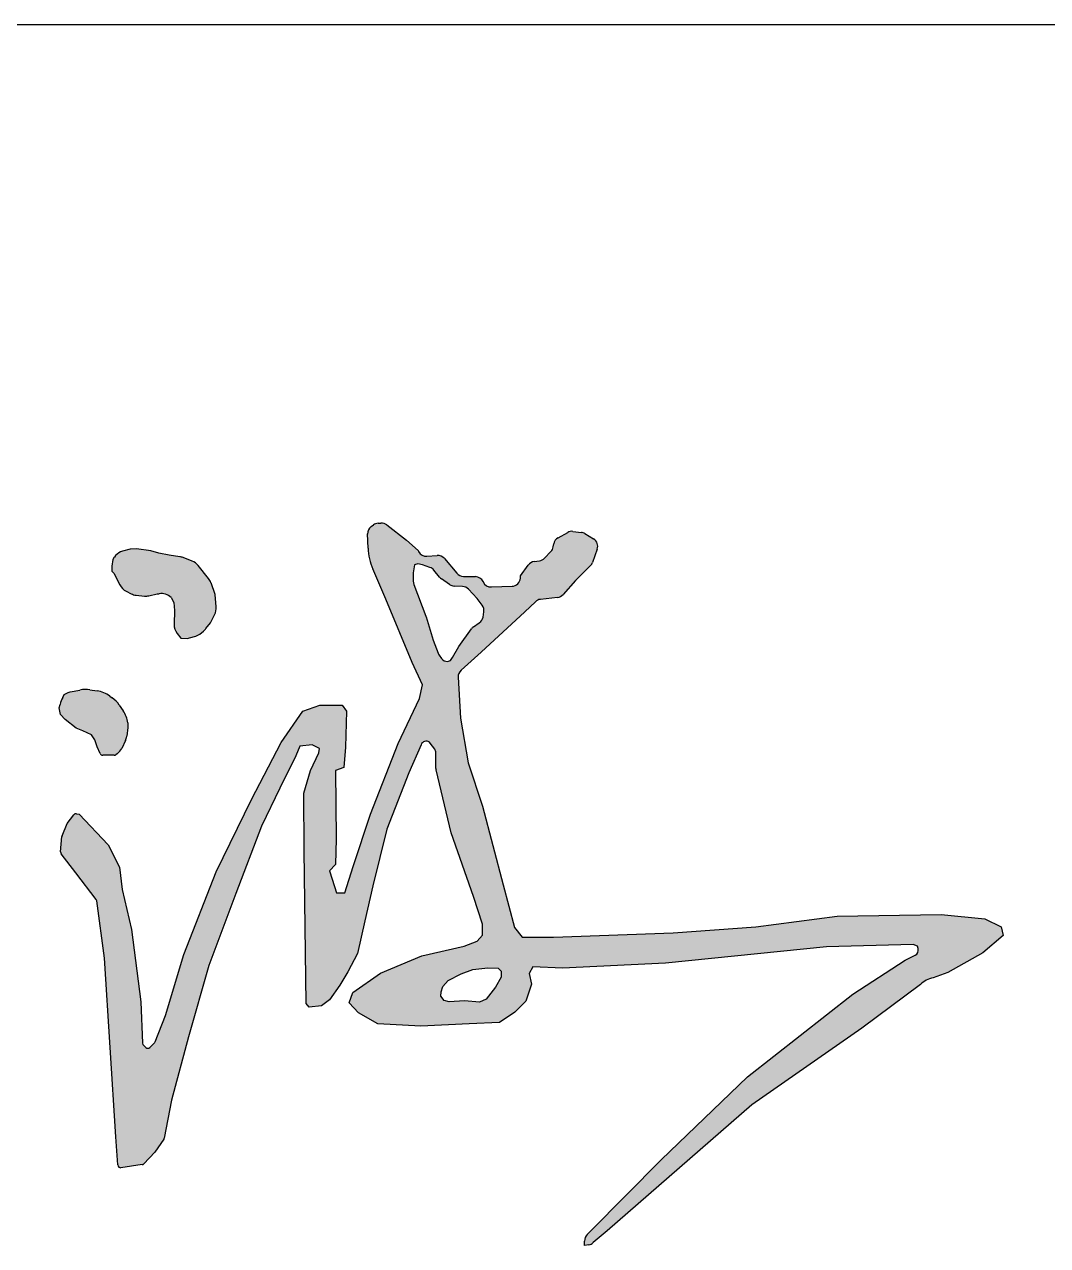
# Model space of a CAD drawing. Extents: x 185245 to 2166646, y -19957 to 815000.
# Drawn here: x 2020354 to 2021102, y 690171 to 691064 of the extents above; entities that cross this region are included whole.
import ezdxf

# ---------------------------------------------------------------- set-up
doc = ezdxf.new("R2010")
doc.units = 0
doc.header["$LTSCALE"] = 1000
doc.header["$MEASUREMENT"] = 0
doc.layers.add('图框', color=4, linetype='Continuous')
doc.layers.add('签名', color=7, linetype='Continuous')

msp = doc.modelspace()

# ---------------------------------------------------------------- hatches: boundary and pattern name
at = {"layer": '签名'}
h = msp.add_hatch(color=4, dxfattribs=at)
h.paths.add_polyline_path([(2020654.31, 690533.99, -0.161092), (2020655.15, 690531.46), (2020655.15, 690519.92, 0.059171), (2020655.26, 690518.92), (2020666.37, 690472.83), (2020682.56, 690426.23), (2020689.27, 690406.12), (2020689.27, 690398.08), (2020685.24, 690393.61), (2020675.85, 690390.03), (2020644.99, 690382.88), (2020614.57, 690370.37), (2020594.45, 690356.07), (2020591.76, 690348.47), (2020598.47, 690341.32), (2020612.79, 690333.27), (2020644.09, 690331.49), (2020679.43, 690333.27), (2020701.79, 690334.17), (2020712.97, 690341.77), (2020721.03, 690349.81), (2020725.05, 690362.32), (2020723.26, 690369.92), (2020725.95, 690374.84), (2020747.86, 690373.94), (2020823, 690377.52), (2020940.74, 690389.59), (2021004.14, 690391.31), (2021007.33, 690390.02), (2021007.78, 690388.23, -0.351664), (2021005.56, 690383.4), (2020998.4, 690379.82), (2020960.13, 690354.97), (2020882.95, 690294.42), (2020819.8, 690233.87), (2020768.14, 690181.61), (2020765.77, 690179.24, 0.182737), (2020763.81, 690174.37), (2020763.81, 690171.11), (2020767.04, 690171.58, 0.107749), (2020770.23, 690173.29), (2020780.39, 690181.96), (2020886.14, 690274.02), (2020966.51, 690330.11), (2021009.47, 690362.11, -0.146318), (2021018.75, 690366.91), (2021029.48, 690370.82), (2021055.21, 690385.09), (2021069.88, 690397.84), (2021068.61, 690404.21), (2021056.49, 690409.95), (2021024.6, 690413.13), (2020948.69, 690411.86), (2020889.22, 690404.22), (2020828.62, 690399.76), (2020741.24, 690396.57), (2020718.28, 690396.57), (2020712.53, 690403.58), (2020704.24, 690434.81), (2020689.2, 690492.48), (2020678.83, 690523.96), (2020673.25, 690556.63), (2020671.42, 690586.66, -0.229187), (2020673.52, 690591.79), (2020688.36, 690605.08), (2020720.26, 690634.57), (2020727.89, 690641.86, -0.163206), (2020731.56, 690643.58), (2020744.19, 690645.05, 0.182466), (2020748.19, 690647.11), (2020757.35, 690657.28), (2020768.29, 690668.21, 0.112028), (2020769.79, 690670.6), (2020773.18, 690680.19, 0.355152), (2020770.48, 690687.76), (2020764.09, 690691.64, 0.105653), (2020761.58, 690692.51), (2020755.41, 690693.28, 0.158327), (2020751.55, 690692.54), (2020744.5, 690688.65, 0.229319), (2020741.29, 690684.12), (2020740.92, 690681.92, -0.149826), (2020739.25, 690678.57), (2020734.56, 690673.64, -0.170427), (2020730.81, 690671.72), (2020726.96, 690671.2, 0.205569), (2020722.65, 690668.61), (2020717.07, 690660.87), (2020716.98, 690659.14, -0.389723), (2020710.82, 690653.11), (2020695.72, 690652.63, -0.298366), (2020689.76, 690656.27), (2020689.64, 690656.53, 0.282824), (2020684.05, 690660.17), (2020675.27, 690660.39, -0.213806), (2020670.57, 690662.65), (2020661.37, 690673.51, 0.241802), (2020655.99, 690675.74), (2020648.62, 690675.14, -0.296225), (2020642.52, 690678.44), (2020642.11, 690679.19), (2020633.73, 690686.76), (2020619.29, 690698.03, 0.183189), (2020614.97, 690699.36), (2020612.87, 690699.23, 0.143474), (2020609.5, 690698.01), (2020607.75, 690696.73, 0.248651), (2020605.14, 690691.36), (2020605.52, 690681.1, 0.093275), (2020608.99, 690665.77), (2020618.57, 690643.62), (2020637.71, 690597.4), (2020645.29, 690581.07), (2020643.29, 690571.11), (2020627.65, 690538.25), (2020607.31, 690486.45), (2020594.55, 690448.2), (2020588.57, 690429.07), (2020582.59, 690429.07), (2020579.4, 690439.04), (2020577.4, 690445.01), (2020581.79, 690449.79), (2020582.19, 690468.52), (2020581.79, 690518.33), (2020587.77, 690520.72), (2020588.97, 690535.46), (2020589.76, 690561.76), (2020586.57, 690566.14), (2020570.23, 690566.14), (2020557.86, 690561.76), (2020541.91, 690539.04), (2020520.38, 690497.21), (2020494.41, 690444.46), (2020470.89, 690383.9), (2020457.33, 690339.27), (2020449.75, 690319.75), (2020445.99, 690315.99, -0.398668), (2020443.07, 690315.92), (2020441.25, 690317.56, -0.202683), (2020440.55, 690319.05), (2020439.38, 690349.23), (2020432.61, 690402.23), (2020425.82, 690431.44), (2020423.82, 690447.77), (2020415.45, 690464.11), (2020394.31, 690486.42), (2020392.36, 690486.77, 0.27777), (2020390.32, 690485.98), (2020385.49, 690479.77), (2020381.86, 690470.73, 0.073618), (2020381.72, 690470.12), (2020380.75, 690458.95, 0.189344), (2020381.19, 690457.46), (2020391.91, 690443.69), (2020407.15, 690423.64), (2020412.77, 690381.14), (2020421.12, 690250.53), (2020422.47, 690230.03, 0.436729), (2020424.89, 690228.07), (2020440.45, 690230.29, 0.16879), (2020441.69, 690230.93), (2020449.68, 690239.33), (2020456.14, 690248.8, 0.102966), (2020456.48, 690249.6), (2020461.76, 690277.32), (2020474.28, 690323.8), (2020489.09, 690375.79), (2020508.77, 690428.53), (2020527.6, 690477.81), (2020541.02, 690505.52), (2020552.65, 690529.2), (2020555.78, 690536.35), (2020564.73, 690537.25), (2020570.1, 690534.57), (2020569.65, 690531.44), (2020563.39, 690518.48), (2020558.47, 690501.94), (2020558.91, 690459.93), (2020560.28, 690348.09), (2020562.51, 690345.41), (2020571.46, 690346.3), (2020577.27, 690350.77), (2020584.88, 690361.5), (2020590.69, 690371.33), (2020597.85, 690384.74), (2020603.26, 690408.58), (2020609.08, 690434.05), (2020619.36, 690475.62), (2020635.47, 690516.73), (2020644.28, 690537.29, -0.469667), (2020650.55, 690539.14)])
h.paths.add_polyline_path([(2020663.74, 690598.23, -0.288827), (2020659.33, 690600.36), (2020657.62, 690602.69, -0.065977), (2020656.81, 690604.16), (2020653.07, 690613.82), (2020648.08, 690630.77, 0.044379), (2020647.67, 690631.82, -0.024291), (2020647.92, 690631.25), (2020638.99, 690654.53, -0.091237), (2020638.56, 690656.79), (2020638.55, 690662.59), (2020639.42, 690668.73), (2020641.94, 690669.44), (2020645.31, 690668.77), (2020650.8, 690666.94, -0.144533), (2020653.76, 690664.88), (2020657.88, 690659.73, 0.074132), (2020659.25, 690658.46), (2020665.2, 690654.39, 0.138918), (2020668.5, 690653.28), (2020674.69, 690652.99, -0.194331), (2020679.02, 690650.99), (2020685.46, 690644.16), (2020689.09, 690639.21, -0.202294), (2020690.24, 690634.39), (2020689.62, 690630.67, -0.204654), (2020686.92, 690626.45), (2020682.7, 690623.57, 0.089425), (2020681.08, 690621.99), (2020671.96, 690609.1), (2020667.24, 690601.02), (2020665.92, 690598.81)], flags=16)
h.paths.add_polyline_path([(2020693.16, 690374.21), (2020700.59, 690373.95), (2020702.98, 690371.83), (2020702.98, 690367.32), (2020698.73, 690360.16), (2020691.84, 690351.15), (2020687.06, 690349.03), (2020676.18, 690350.09), (2020664.77, 690349.29), (2020661.32, 690350.35), (2020658.67, 690353.53), (2020658.93, 690356.71), (2020660.34, 690360.43), (2020664.24, 690364.93), (2020673.53, 690369.71), (2020682.28, 690372.89)], flags=16)
h.paths.add_polyline_path([(2020461.49, 690644.9), (2020463.43, 690641.38), (2020464.01, 690635.46), (2020463.76, 690625.39, 0.170281), (2020465.93, 690618.7), (2020468.6, 690615.19), (2020473.19, 690614.95), (2020478.53, 690616.32, 0.103189), (2020482.42, 690618.24), (2020485.18, 690620.4, 0.062296), (2020487.04, 690622.27), (2020490.34, 690626.53), (2020493.32, 690632.29, 0.141144), (2020494.47, 690638.06), (2020493.72, 690647.05), (2020490.71, 690655.66, 0.087273), (2020488.91, 690658.88), (2020481.22, 690668.31, 0.128318), (2020476.89, 690671.48), (2020470.28, 690674.09, 0.060575), (2020467.8, 690674.74), (2020460.14, 690675.77), (2020452.65, 690677.46), (2020446.61, 690679.15), (2020436.23, 690680.6), (2020431.64, 690680.36), (2020426.08, 690678.91), (2020424.55, 690678.23, 0.142069), (2020420.02, 690674.42), (2020418.83, 690672.64), (2020418.11, 690667.81), (2020418.11, 690664.19), (2020419.56, 690662.74), (2020424.02, 690654.11, 0.158988), (2020428.71, 690649.48), (2020432.31, 690647.68, 0.091187), (2020436, 690646.61), (2020442.04, 690646.01, 0.078859), (2020445.36, 690646.2), (2020451.45, 690647.53), (2020452.79, 690647.71, -0.22636)], flags=17)
h.paths.add_polyline_path([(2020396.94, 690547.34), (2020403.39, 690544.58), (2020405.85, 690540.89), (2020407.38, 690535.68), (2020409.58, 690530.79, 0.295053), (2020411.52, 690529.54), (2020419.88, 690529.54, 0.162181), (2020421.16, 690529.96), (2020422.21, 690530.75, 0.119743), (2020425.4, 690534.62), (2020428.15, 690540.3, 0.078472), (2020429.11, 690543.48), (2020430.01, 690549.96), (2020429.91, 690553.36, 0.110904), (2020426.52, 690562.03), (2020423.61, 690566.32, 0.087686), (2020418.47, 690571.64), (2020416.77, 690572.86, 0.119431), (2020407.51, 690576.65), (2020402.17, 690577.47, 0.087256), (2020394.81, 690577.29), (2020387.73, 690575.88), (2020386.19, 690575.57), (2020383.43, 690574.04), (2020382.27, 690571.88, 0.064845), (2020380.34, 690566.74), (2020379.74, 690564.22), (2020380.66, 690559.31), (2020384.04, 690555.62), (2020392.03, 690549.49)])

# ---------------------------------------------------------------- linework, layer by layer
at = {"layer": '图框', "color": 0}
msp.add_line((2015698.04, 691063.92, 0), (2021376.03, 691063.92, 0), dxfattribs=at)
at = {"layer": '签名', "color": 4}
for p, q in [((2020612.87, 690699.23, -1062.25), (2020614.97, 690699.36, -1062.25)), ((2020605.52, 690681.1, -1062.25), (2020605.14, 690691.36, -1062.25)), ((2020607.75, 690696.73, -1062.25), (2020609.5, 690698.01, -1062.25)), ((2020619.29, 690698.03, -1062.25), (2020633.73, 690686.76, -1062.25)), ((2020744.5, 690688.65, -1062.25), (2020751.55, 690692.54, -1062.25)), ((2020755.41, 690693.28, -1062.25), (2020761.58, 690692.51, -1062.25)), ((2020764.09, 690691.64, -1062.25), (2020770.48, 690687.76, -1062.25)), ((2020436.23, 690680.6, -1062.25), (2020431.64, 690680.36, -1062.25)), ((2020446.61, 690679.15, -1062.25), (2020436.23, 690680.6, -1062.25)), ((2020633.73, 690686.76, -1062.25), (2020642.11, 690679.19, -1062.25)), ((2020740.92, 690681.92, -1062.25), (2020741.29, 690684.12, -1062.25)), ((2020418.83, 690672.64, -1062.25), (2020418.11, 690667.81, -1062.25)), ((2020420.02, 690674.42, -1062.25), (2020418.83, 690672.64, -1062.25)), ((2020426.08, 690678.91, -1062.25), (2020424.55, 690678.23, -1062.25)), ((2020431.64, 690680.36, -1062.25), (2020426.08, 690678.91, -1062.25)), ((2020452.65, 690677.46, -1062.25), (2020446.61, 690679.15, -1062.25)), ((2020460.14, 690675.77, -1062.25), (2020452.65, 690677.46, -1062.25)), ((2020467.8, 690674.74, -1062.25), (2020460.14, 690675.77, -1062.25)), ((2020476.89, 690671.48, -1062.25), (2020470.28, 690674.09, -1062.25)), ((2020642.11, 690679.19, -1062.25), (2020642.52, 690678.44, -1062.25)), ((2020648.62, 690675.14, -1062.25), (2020655.99, 690675.74, -1062.25)), ((2020661.37, 690673.51, -1062.25), (2020670.57, 690662.65, -1062.25)), ((2020726.96, 690671.2, -1062.25), (2020730.81, 690671.72, -1062.25)), ((2020734.56, 690673.64, -1062.25), (2020739.25, 690678.57, -1062.25)), ((2020773.18, 690680.19, -1062.25), (2020769.79, 690670.6, -1062.25)), ((2020418.11, 690667.81, -1062.25), (2020418.11, 690664.19, -1062.25)), ((2020418.11, 690664.19, -1062.25), (2020419.56, 690662.74, -1062.25)), ((2020419.56, 690662.74, -1062.25), (2020424.02, 690654.11, -1062.25)), ((2020488.91, 690658.88, -1062.25), (2020481.22, 690668.31, -1062.25)), ((2020618.57, 690643.62, -1062.25), (2020608.99, 690665.77, -1062.25)), ((2020639.42, 690668.73, -1062.25), (2020638.61, 690663.05, -1062.25)), ((2020641.94, 690669.44, -1062.25), (2020639.42, 690668.73, -1062.25)), ((2020645.31, 690668.77, -1062.25), (2020641.94, 690669.44, -1062.25)), ((2020650.8, 690666.94, -1062.25), (2020645.31, 690668.77, -1062.25)), ((2020657.88, 690659.73, -1062.25), (2020653.76, 690664.88, -1062.25)), ((2020717.07, 690660.87, -1062.25), (2020722.65, 690668.61, -1062.25)), ((2020768.29, 690668.21, -1062.25), (2020757.35, 690657.28, -1062.25)), ((2020493.72, 690647.05, -1062.25), (2020490.71, 690655.66, -1062.25)), ((2020638.55, 690662.13, -1062.25), (2020638.56, 690656.79, -1062.25)), ((2020638.99, 690654.53, -1062.25), (2020647.92, 690631.25, -1062.25)), ((2020665.2, 690654.39, -1062.25), (2020659.25, 690658.46, -1062.25)), ((2020675.27, 690660.39, -1062.25), (2020684.05, 690660.17, -1062.25)), ((2020689.64, 690656.53, -1062.25), (2020689.76, 690656.27, -1062.25)), ((2020716.98, 690659.14, -1062.25), (2020717.07, 690660.87, -1062.25)), ((2020757.35, 690657.28, -1062.25), (2020748.19, 690647.11, -1062.25)), ((2020428.71, 690649.48, -1062.25), (2020432.31, 690647.68, -1062.25)), ((2020436, 690646.61, -1062.25), (2020442.04, 690646.01, -1062.25)), ((2020445.36, 690646.2, -1062.25), (2020451.45, 690647.53, -1062.25)), ((2020451.45, 690647.53, -1062.25), (2020452.79, 690647.71, -1062.25)), ((2020461.49, 690644.9, -1062.25), (2020463.43, 690641.38, -1062.25)), ((2020494.47, 690638.06, -1062.25), (2020493.72, 690647.05, -1062.25)), ((2020674.69, 690652.99, -1062.25), (2020668.5, 690653.28, -1062.25)), ((2020685.46, 690644.16, -1062.25), (2020679.02, 690650.99, -1062.25)), ((2020695.72, 690652.63, -1062.25), (2020710.82, 690653.11, -1062.25)), ((2020744.19, 690645.05, -1062.25), (2020731.56, 690643.58, -1062.25)), ((2020463.43, 690641.38, -1062.25), (2020464.01, 690635.46, -1062.25)), ((2020637.71, 690597.4, -1062.25), (2020618.57, 690643.62, -1062.25)), ((2020689.09, 690639.21, -1062.25), (2020685.46, 690644.16, -1062.25)), ((2020727.89, 690641.86, -1062.25), (2020720.26, 690634.57, -1062.25)), ((2020464.01, 690635.46, -1062.25), (2020463.76, 690625.39, -1062.25)), ((2020490.34, 690626.53, -1062.25), (2020493.32, 690632.29, -1062.25)), ((2020648.08, 690630.77, -1062.25), (2020653.07, 690613.82, -1062.25)), ((2020720.26, 690634.57, -1062.25), (2020688.36, 690605.08, -1062.25)), ((2020689.62, 690630.67, -1062.25), (2020690.24, 690634.39, -1062.25)), ((2020465.93, 690618.7, -1062.25), (2020468.6, 690615.19, -1062.25)), ((2020482.42, 690618.24, -1062.25), (2020485.18, 690620.4, -1062.25)), ((2020487.04, 690622.27, -1062.25), (2020490.34, 690626.53, -1062.25)), ((2020671.96, 690609.1, -1062.25), (2020681.08, 690621.99, -1062.25)), ((2020682.7, 690623.57, -1062.25), (2020686.92, 690626.45, -1062.25)), ((2020468.6, 690615.19, -1062.25), (2020473.19, 690614.95, -1062.25)), ((2020473.19, 690614.95, -1062.25), (2020478.53, 690616.32, -1062.25)), ((2020653.07, 690613.82, -1062.25), (2020656.81, 690604.16, -1062.25)), ((2020657.62, 690602.69, -1062.25), (2020659.33, 690600.36, -1062.25)), ((2020665.92, 690598.81, -1062.25), (2020667.24, 690601.02, -1062.25)), ((2020667.24, 690601.02, -1062.25), (2020671.96, 690609.1, -1062.25)), ((2020688.36, 690605.08, -1062.25), (2020673.52, 690591.79, -1062.25)), ((2020645.29, 690581.07, -1062.25), (2020637.71, 690597.4, -1062.25)), ((2020663.74, 690598.23, -1062.25), (2020665.92, 690598.81, -1062.25)), ((2020671.42, 690586.66, -1062.25), (2020673.25, 690556.63, -1062.25)), ((2020382.27, 690571.88, -1062.25), (2020383.43, 690574.04, -1062.25)), ((2020383.43, 690574.04, -1062.25), (2020386.19, 690575.57, -1062.25)), ((2020386.19, 690575.57, -1062.25), (2020387.73, 690575.88, -1062.25)), ((2020387.73, 690575.88, -1062.25), (2020394.81, 690577.29, -1062.25)), ((2020402.17, 690577.47, -1062.25), (2020407.51, 690576.65, -1062.25)), ((2020643.29, 690571.11, -1062.25), (2020645.29, 690581.07, -1062.25)), ((2020379.74, 690564.22, -1062.25), (2020380.34, 690566.74, -1062.25)), ((2020416.77, 690572.86, -1062.25), (2020418.47, 690571.64, -1062.25)), ((2020423.61, 690566.32, -1062.25), (2020426.52, 690562.03, -1062.25)), ((2020557.86, 690561.76, -1062.25), (2020570.23, 690566.14, -1062.25)), ((2020570.23, 690566.14, -1062.25), (2020586.57, 690566.14, -1062.25)), ((2020586.57, 690566.14, -1062.25), (2020589.76, 690561.76, -1062.25)), ((2020627.65, 690538.25, -1062.25), (2020643.29, 690571.11, -1062.25)), ((2020380.66, 690559.31, -1062.25), (2020379.74, 690564.22, -1062.25)), ((2020384.04, 690555.62, -1062.25), (2020380.66, 690559.31, -1062.25)), ((2020392.03, 690549.49, -1062.25), (2020384.04, 690555.62, -1062.25)), ((2020541.91, 690539.04, -1062.25), (2020557.86, 690561.76, -1062.25)), ((2020589.76, 690561.76, -1062.25), (2020588.97, 690535.46, -1062.25)), ((2020673.25, 690556.63, -1062.25), (2020678.83, 690523.96, -1062.25)), ((2020396.94, 690547.34, -1062.25), (2020392.03, 690549.49, -1062.25)), ((2020403.39, 690544.58, -1062.25), (2020396.94, 690547.34, -1062.25)), ((2020430.01, 690549.96, -1062.25), (2020429.11, 690543.48, -1062.25)), ((2020429.91, 690553.36, -1062.25), (2020430.01, 690549.96, -1062.25)), ((2020405.85, 690540.89, -1062.25), (2020403.39, 690544.58, -1062.25)), ((2020407.38, 690535.68, -1062.25), (2020405.85, 690540.89, -1062.25)), ((2020428.15, 690540.3, -1062.25), (2020425.4, 690534.62, -1062.25)), ((2020520.38, 690497.21, -1062.25), (2020541.91, 690539.04, -1062.25)), ((2020607.31, 690486.45, -1062.25), (2020627.65, 690538.25, -1062.25)), ((2020651, 690538.54, -1062.25), (2020650.37, 690539.26, -1062.25)), ((2020654.35, 690533.93, -1062.25), (2020651, 690538.54, -1062.25)), ((2020409.58, 690530.79, -1062.25), (2020407.38, 690535.68, -1062.25)), ((2020419.88, 690529.54, -1062.25), (2020411.52, 690529.54, -1062.25)), ((2020422.21, 690530.75, -1062.25), (2020421.16, 690529.96, -1062.25)), ((2020552.65, 690529.2, -1062.25), (2020541.02, 690505.52, -1062.25)), ((2020555.78, 690536.35, -1062.25), (2020552.65, 690529.2, -1062.25)), ((2020564.73, 690537.25, -1062.25), (2020555.78, 690536.35, -1062.25)), ((2020563.39, 690518.48, -1062.25), (2020569.65, 690531.44, -1062.25)), ((2020570.1, 690534.57, -1062.25), (2020564.73, 690537.25, -1062.25)), ((2020569.65, 690531.44, -1062.25), (2020570.1, 690534.57, -1062.25)), ((2020588.97, 690535.46, -1062.25), (2020587.77, 690520.72, -1062.25)), ((2020644.28, 690537.29, -1062.25), (2020635.47, 690516.73, -1062.25)), ((2020655.15, 690519.92, -1062.25), (2020655.15, 690531.46, -1062.25)), ((2020587.77, 690520.72, -1062.25), (2020581.79, 690518.33, -1062.25)), ((2020678.83, 690523.96, -1062.25), (2020689.2, 690492.48, -1062.25)), ((2020558.47, 690501.94, -1062.25), (2020563.39, 690518.48, -1062.25)), ((2020581.79, 690518.33, -1062.25), (2020582.19, 690468.52, -1062.25)), ((2020635.47, 690516.73, -1062.25), (2020619.36, 690475.62, -1062.25)), ((2020666.37, 690472.83, -1062.25), (2020655.26, 690518.92, -1062.25)), ((2020541.02, 690505.52, -1062.25), (2020527.6, 690477.81, -1062.25)), ((2020494.41, 690444.46, -1062.25), (2020520.38, 690497.21, -1062.25)), ((2020558.91, 690459.93, -1062.25), (2020558.47, 690501.94, -1062.25)), ((2020385.49, 690479.77, -1062.25), (2020390.32, 690485.98, -1062.25)), ((2020392.36, 690486.77, -1062.25), (2020394.31, 690486.42, -1062.25)), ((2020394.31, 690486.42, -1062.25), (2020415.45, 690464.11, -1062.25)), ((2020594.55, 690448.2, -1062.25), (2020607.31, 690486.45, -1062.25)), ((2020689.2, 690492.48, -1062.25), (2020704.24, 690434.81, -1062.25)), ((2020381.86, 690470.73, -1062.25), (2020385.49, 690479.77, -1062.25)), ((2020527.6, 690477.81, -1062.25), (2020508.77, 690428.53, -1062.25)), ((2020619.36, 690475.62, -1062.25), (2020609.08, 690434.05, -1062.25)), ((2020380.75, 690458.95, -1062.25), (2020381.72, 690470.12, -1062.25)), ((2020582.19, 690468.52, -1062.25), (2020581.79, 690449.79, -1062.25)), ((2020682.56, 690426.23, -1062.25), (2020666.37, 690472.83, -1062.25)), ((2020391.91, 690443.69, -1062.25), (2020381.19, 690457.46, -1062.25)), ((2020415.45, 690464.11, -1062.25), (2020423.82, 690447.77, -1062.25)), ((2020560.28, 690348.09, -1062.25), (2020558.91, 690459.93, -1062.25)), ((2020581.79, 690449.79, -1062.25), (2020577.4, 690445.01, -1062.25)), ((2020406.81, 690424.09, -1062.25), (2020391.91, 690443.69, -1062.25)), ((2020423.82, 690447.77, -1062.25), (2020425.82, 690431.44, -1062.25)), ((2020470.89, 690383.9, -1062.25), (2020494.41, 690444.46, -1062.25)), ((2020577.4, 690445.01, -1062.25), (2020579.4, 690439.04, -1062.25)), ((2020588.57, 690429.07, -1062.25), (2020594.55, 690448.2, -1062.25)), ((2020425.82, 690431.44, -1062.25), (2020432.61, 690402.23, -1062.25)), ((2020579.4, 690439.04, -1062.25), (2020582.59, 690429.07, -1062.25)), ((2020609.08, 690434.05, -1062.25), (2020603.26, 690408.58, -1062.25)), ((2020704.24, 690434.81, -1062.25), (2020712.53, 690403.58, -1062.25)), ((2020412.77, 690381.14, -1062.25), (2020407.23, 690423.08, -1062.25)), ((2020508.77, 690428.53, -1062.25), (2020489.09, 690375.79, -1062.25)), ((2020582.59, 690429.07, -1062.25), (2020588.57, 690429.07, -1062.25)), ((2020689.27, 690406.12, -1062.25), (2020682.56, 690426.23, -1062.25)), ((2020948.69, 690411.86, -1062.25), (2021024.6, 690413.13, -1062.25)), ((2021024.6, 690413.13, -1062.25), (2021056.49, 690409.95, -1062.25)), ((2020603.26, 690408.58, -1062.25), (2020597.85, 690384.74, -1062.25)), ((2020689.27, 690398.08, -1062.25), (2020689.27, 690406.12, -1062.25)), ((2020828.62, 690399.76, -1062.25), (2020889.22, 690404.22, -1062.25)), ((2020889.22, 690404.22, -1062.25), (2020948.69, 690411.86, -1062.25)), ((2021056.49, 690409.95, -1062.25), (2021068.61, 690404.21, -1062.25)), ((2021068.61, 690404.21, -1062.25), (2021069.88, 690397.84, -1062.25)), ((2020432.61, 690402.23, -1062.25), (2020439.38, 690349.23, -1062.25)), ((2020685.24, 690393.61, -1062.25), (2020689.27, 690398.08, -1062.25)), ((2020712.53, 690403.58, -1062.25), (2020718.28, 690396.57, -1062.25)), ((2020718.28, 690396.57, -1062.25), (2020741.24, 690396.57, -1062.25)), ((2020741.24, 690396.57, -1062.25), (2020828.62, 690399.76, -1062.25)), ((2021069.88, 690397.84, -1062.25), (2021055.21, 690385.09, -1062.25)), ((2020644.99, 690382.88, -1062.25), (2020675.85, 690390.03, -1062.25)), ((2020675.85, 690390.03, -1062.25), (2020685.24, 690393.61, -1062.25)), ((2020940.74, 690389.59, -1062.25), (2020823, 690377.52, -1062.25)), ((2021004.14, 690391.31, -1062.25), (2020940.74, 690389.59, -1062.25)), ((2021007.33, 690390.02, -1062.25), (2021004.14, 690391.31, -1062.25)), ((2021007.78, 690388.23, -1062.25), (2021007.33, 690390.02, -1062.25)), ((2020421.12, 690250.53, -1062.25), (2020412.77, 690381.14, -1062.25)), ((2020457.33, 690339.27, -1062.25), (2020470.89, 690383.9, -1062.25)), ((2020597.85, 690384.74, -1062.25), (2020590.69, 690371.33, -1062.25)), ((2020614.57, 690370.37, -1062.25), (2020644.99, 690382.88, -1062.25)), ((2020823, 690377.52, -1062.25), (2020747.86, 690373.94, -1062.25)), ((2020960.13, 690354.97, -1062.25), (2020998.4, 690379.82, -1062.25)), ((2020998.4, 690379.82, -1062.25), (2021005.56, 690383.4, -1062.25)), ((2021055.21, 690385.09, -1062.25), (2021029.48, 690370.82, -1062.25)), ((2020489.09, 690375.79, -1062.25), (2020474.28, 690323.8, -1062.25)), ((2020590.69, 690371.33, -1062.25), (2020584.88, 690361.5, -1062.25)), ((2020594.45, 690356.07, -1062.25), (2020614.57, 690370.37, -1062.25)), ((2020664.24, 690364.93, -1062.25), (2020673.53, 690369.71, -1062.25)), ((2020673.53, 690369.71, -1062.25), (2020682.28, 690372.89, -1062.25)), ((2020682.28, 690372.89, -1062.25), (2020693.16, 690374.21, -1062.25)), ((2020693.16, 690374.21, -1062.25), (2020700.59, 690373.95, -1062.25)), ((2020700.59, 690373.95, -1062.25), (2020702.98, 690371.83, -1062.25)), ((2020702.98, 690371.83, -1062.25), (2020702.98, 690367.32, -1062.25)), ((2020725.95, 690374.84, -1062.25), (2020723.26, 690369.92, -1062.25)), ((2020723.26, 690369.92, -1062.25), (2020725.05, 690362.32, -1062.25)), ((2020747.86, 690373.94, -1062.25), (2020725.95, 690374.84, -1062.25)), ((2021029.48, 690370.82, -1062.25), (2021018.75, 690366.91, -1062.25)), ((2020584.88, 690361.5, -1062.25), (2020577.27, 690350.77, -1062.25)), ((2020658.93, 690356.71, -1062.25), (2020660.34, 690360.43, -1062.25)), ((2020660.34, 690360.43, -1062.25), (2020664.24, 690364.93, -1062.25)), ((2020698.73, 690360.16, -1062.25), (2020691.84, 690351.15, -1062.25)), ((2020702.98, 690367.32, -1062.25), (2020698.73, 690360.16, -1062.25)), ((2020725.05, 690362.32, -1062.25), (2020721.03, 690349.81, -1062.25)), ((2021009.47, 690362.11, -1062.25), (2020966.51, 690330.11, -1062.25)), ((2020577.27, 690350.77, -1062.25), (2020571.46, 690346.3, -1062.25)), ((2020591.76, 690348.47, -1062.25), (2020594.45, 690356.07, -1062.25)), ((2020658.67, 690353.53, -1062.25), (2020658.93, 690356.71, -1062.25)), ((2020661.32, 690350.35, -1062.25), (2020658.67, 690353.53, -1062.25)), ((2020664.77, 690349.29, -1062.25), (2020661.32, 690350.35, -1062.25)), ((2020691.84, 690351.15, -1062.25), (2020687.06, 690349.03, -1062.25)), ((2020882.95, 690294.42, -1062.25), (2020960.13, 690354.97, -1062.25)), ((2020439.38, 690349.23, -1062.25), (2020440.55, 690319.05, -1062.25)), ((2020562.51, 690345.41, -1062.25), (2020560.28, 690348.09, -1062.25)), ((2020571.46, 690346.3, -1062.25), (2020562.51, 690345.41, -1062.25)), ((2020598.47, 690341.32, -1062.25), (2020591.76, 690348.47, -1062.25)), ((2020612.79, 690333.27, -1062.25), (2020598.47, 690341.32, -1062.25)), ((2020676.18, 690350.09, -1062.25), (2020664.77, 690349.29, -1062.25)), ((2020687.06, 690349.03, -1062.25), (2020676.18, 690350.09, -1062.25)), ((2020712.97, 690341.77, -1062.25), (2020701.79, 690334.17, -1062.25)), ((2020721.03, 690349.81, -1062.25), (2020712.97, 690341.77, -1062.25)), ((2020449.91, 690320.17, -1062.25), (2020457.33, 690339.27, -1062.25)), ((2020644.09, 690331.49, -1062.25), (2020612.79, 690333.27, -1062.25)), ((2020679.43, 690333.27, -1062.25), (2020644.09, 690331.49, -1062.25)), ((2020701.79, 690334.17, -1062.25), (2020679.43, 690333.27, -1062.25)), ((2020474.28, 690323.8, -1062.25), (2020461.76, 690277.32, -1062.25)), ((2020966.51, 690330.11, -1062.25), (2020886.14, 690274.02, -1062.25)), ((2020441.25, 690317.56, -1062.25), (2020443.07, 690315.92, -1062.25)), ((2020445.99, 690315.99, -1062.25), (2020449.43, 690319.43, -1062.25)), ((2020819.8, 690233.87, -1062.25), (2020882.95, 690294.42, -1062.25)), ((2020461.76, 690277.32, -1062.25), (2020456.48, 690249.6, -1062.25)), ((2020886.14, 690274.02, -1062.25), (2020780.39, 690181.96, -1062.25)), ((2020422.47, 690230.03, -1062.25), (2020421.12, 690250.53, -1062.25)), ((2020456.14, 690248.8, -1062.25), (2020449.68, 690239.33, -1062.25)), ((2020449.68, 690239.33, -1062.25), (2020441.69, 690230.93, -1062.25)), ((2020440.45, 690230.29, -1062.25), (2020424.89, 690228.07, -1062.25)), ((2020768.14, 690181.61, -1062.25), (2020819.8, 690233.87, -1062.25)), ((2020765.77, 690179.24, -1062.25), (2020768.14, 690181.61, -1062.25)), ((2020780.39, 690181.96, -1062.25), (2020770.23, 690173.29, -1062.25)), ((2020763.81, 690171.11, -1062.25), (2020763.81, 690174.37, -1062.25)), ((2020767.04, 690171.58, -1062.25), (2020763.81, 690171.11, -1062.25))]:
    msp.add_line(p, q, dxfattribs=at)
for centre, radius, start, end in [((2020613.26, 690692.87, -1062.25), 6.37, 93.57353, 126.23239), ((2020615.37, 690693, -1062.25), 6.37, 52.05019, 93.57353), ((2020611.51, 690691.59, -1062.25), 6.37, 126.23239, 182.08627), ((2020754.62, 690686.96, -1062.25), 6.37, 82.8805, 118.86758), ((2020760.79, 690686.19, -1062.25), 6.37, 58.75622, 82.8805), ((2020647.98, 690682.64, -1062.25), 42.49, 182.08627, 203.4016), ((2020734.63, 690682.97, -1062.25), 6.37, 316.44636, 350.53037), ((2020747.57, 690683.07, -1062.25), 6.37, 118.86758, 170.53037), ((2020767.17, 690682.31, -1062.25), 6.37, 340.54585, 58.75622), ((2020428.86, 690668.52, -1062.25), 10.62, 113.94583, 146.28919), ((2020466.38, 690664.21, -1062.25), 10.62, 68.44406, 82.30991), ((2020648.11, 690681.5, -1062.25), 6.37, 208.62938, 274.63184), ((2020656.5, 690669.39, -1062.25), 6.37, 40.25853, 94.63184), ((2020729.95, 690678.03, -1062.25), 6.37, 277.75916, 316.44636), ((2020472.99, 690661.6, -1062.25), 10.62, 39.19566, 68.44406), ((2020644.92, 690662.15, -1062.25), 6.37, 171.8636, 180.14777), ((2020648.78, 690660.89, -1062.25), 6.37, 38.68175, 71.57854), ((2020727.82, 690664.88, -1062.25), 6.37, 97.75916, 144.2248), ((2020763.78, 690672.72, -1062.25), 6.37, 314.97753, 340.54585), ((2020433.46, 690658.98, -1062.25), 10.62, 207.31789, 243.45292), ((2020480.68, 690652.16, -1062.25), 10.62, 19.24465, 39.19566), ((2020644.94, 690656.81, -1062.25), 6.37, 180.14777, 200.99993), ((2020662.85, 690663.72, -1062.25), 6.37, 218.68175, 235.64058), ((2020668.8, 690659.65, -1062.25), 6.37, 235.64058, 267.27581), ((2020675.43, 690666.76, -1062.25), 6.37, 220.25853, 268.53235), ((2020683.88, 690653.8, -1062.25), 6.37, 25.36357, 88.53235), ((2020695.52, 690659, -1062.25), 6.37, 205.36357, 271.81687), ((2020710.62, 690659.48, -1062.25), 6.37, 271.81687, 356.98486), ((2020437.05, 690657.18, -1062.25), 10.62, 243.45292, 264.29385), ((2020443.09, 690656.58, -1062.25), 10.62, 264.29385, 282.32972), ((2020454.19, 690637.18, -1062.25), 10.62, 46.57062, 97.58873), ((2020674.38, 690646.62, -1062.25), 6.37, 43.2867, 87.27581), ((2020743.45, 690651.38, -1062.25), 6.37, 276.62736, 317.99044), ((2020483.88, 690637.17, -1062.25), 10.62, 332.63179, 4.76739), ((2020683.95, 690635.44, -1062.25), 6.37, 350.53033, 36.27527), ((2020732.29, 690637.25, -1062.25), 6.37, 96.62736, 133.70451), ((2020641.97, 690628.97, -1062.25), 6.37, 16.40172, 20.99993), ((2020683.33, 690631.72, -1062.25), 6.37, 304.26598, 350.53033), ((2020474.38, 690625.13, -1062.25), 10.62, 178.60172, 217.25647), ((2020475.88, 690626.61, -1062.25), 10.62, 284.45942, 308.02524), ((2020478.64, 690628.77, -1062.25), 10.62, 308.02524, 322.284), ((2020686.28, 690618.3, -1062.25), 6.37, 124.26598, 144.7064), ((2020662.76, 690606.46, -1062.25), 6.37, 201.1764, 216.27527), ((2020663.23, 690602.8, -1062.25), 4.6, 211.99769, 276.43827), ((2020677.78, 690587.04, -1062.25), 6.37, 131.85554, 183.4896), ((2020398.98, 690556.46, -1062.25), 21.24, 81.35415, 101.30129), ((2020404.32, 690555.65, -1062.25), 21.24, 54.11162, 81.35415), ((2020401.02, 690561.87, -1062.25), 21.24, 151.90882, 166.74945), ((2020406.01, 690554.42, -1062.25), 21.24, 34.0668, 54.11162), ((2020408.92, 690550.13, -1062.25), 21.24, 8.75292, 34.0668), ((2020418.59, 690544.93, -1062.25), 10.62, 334.16137, 352.10899), ((2020648.19, 690535.62, -1062.25), 4.25, 59.05606, 156.78514), ((2020411.52, 690531.66, -1062.25), 2.12, 204.24453, 270), ((2020419.88, 690531.66, -1062.25), 2.12, 270, 306.84833), ((2020415.84, 690539.25, -1062.25), 10.62, 306.84833, 334.16137), ((2020650.9, 690531.46, -1062.25), 4.25, 0, 35.55894), ((2020659.4, 690519.92, -1062.25), 4.25, 180, 193.54522), ((2020392, 690484.67, -1062.25), 2.12, 80.0085, 142.10323), ((2020383.84, 690469.94, -1062.25), 2.12, 158.16837, 175.00991), ((2020382.86, 690458.77, -1062.25), 2.12, 175.00991, 217.89675), ((2020405.12, 690422.8, -1062.25), 2.12, 7.52966, 37.25649), ((2021003.66, 690387.2, -1062.25), 4.25, 296.54708, 14.04681), ((2021022.14, 690349, -1062.25), 18.23, 100.72118, 134.0184), ((2020442.67, 690319.14, -1062.25), 2.12, 182.20433, 228.03511), ((2020444.49, 690317.5, -1062.25), 2.12, 228.03511, 314.97753), ((2020447.93, 690320.94, -1062.25), 2.12, 314.97753, 338.79078), ((2020454.39, 690250, -1062.25), 2.12, 325.6922, 349.20744), ((2020424.59, 690230.17, -1062.25), 2.12, 183.75467, 278.1238), ((2020440.15, 690232.39, -1062.25), 2.12, 278.1238, 316.44635), ((2020771.23, 690174.22, -1062.25), 7.42, 137.38466, 178.80776), ((2020764.71, 690179.75, -1062.25), 8.5, 285.87046, 310.46988)]:
    msp.add_arc(centre, radius, start, end, dxfattribs=at)

doc.saveas('drawing.dxf')
